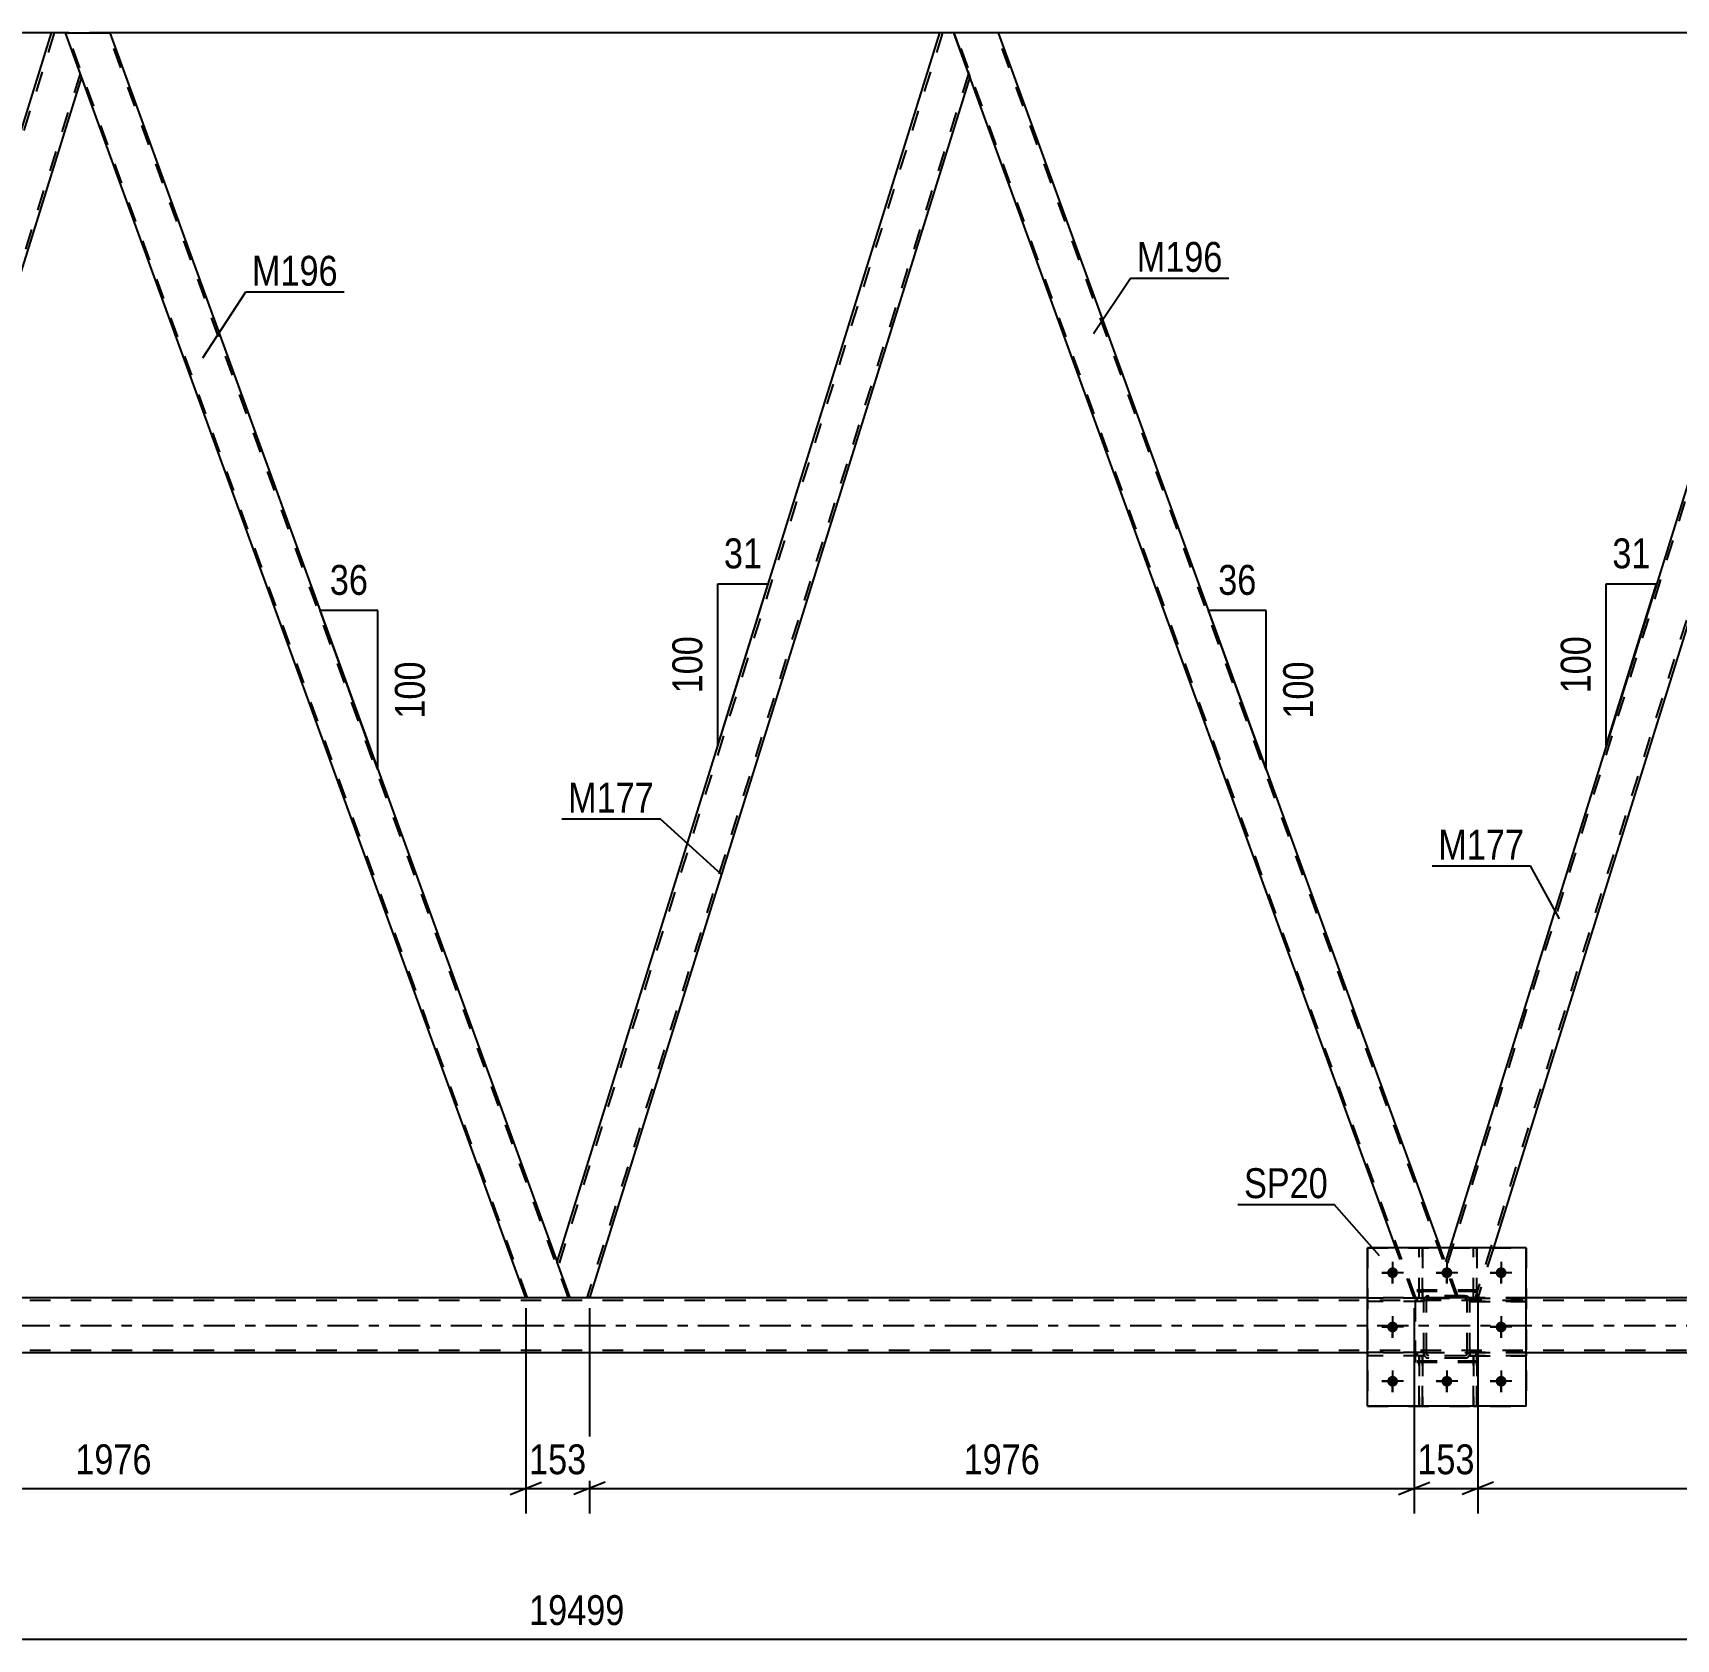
# Model space of a CAD drawing. Header units: millimetres. Extents: x 0 to 841, y 0 to 594.
# Drawn here: x 356.7 to 514.1, y 298.4 to 452.4 of the extents above; entities that cross this region are included whole.
import ezdxf

# ---------------------------------------------------------------- set-up
doc = ezdxf.new("R2010")
doc.units = ezdxf.units.MM
doc.linetypes.add('DXK_LINE_DOT2', pattern=[3.9198, 1.9599, -1.9599])
doc.linetypes.add('DXK_LINE_DOT3', pattern=[5.9187, 2.979, -0.9799, 0.9799, -0.9799])
doc.styles.add('Arial Narrow', font='ARIALN.TTF', dxfattribs={"height": 0.2})

# ---------------------------------------------------------------- blocks, each defined once
blk = doc.blocks.new('Part-814761001-3042 - 3038')
at = {"color": 7, "linetype": 'DXK_LINE_DOT2'}
for p, q in [((489.97, 325.91), (484.57, 325.91)), ((484.57, 325.91), (484.57, 325.59)), ((489.97, 325.59), (484.57, 325.59)), ((489.37, 325.59), (489.37, 325.91)), ((489.97, 325.59), (489.97, 325.91))]:
    blk.add_line(p, q, dxfattribs=at)
blk = doc.blocks.new('Part-814761001-3149 - 3038')
at = {"color": 7, "linetype": 'DXK_LINE_DOT2'}
for p, q in [((489.53, 320.75), (489.53, 325.59)), ((489.53, 325.59), (489.85, 325.59)), ((489.53, 324.99), (489.85, 324.99)), ((489.85, 325.59), (489.85, 320.75)), ((489.85, 320.75), (489.53, 320.75))]:
    blk.add_line(p, q, dxfattribs=at)
blk = doc.blocks.new('Bolt-814761001-3041 - 3038')
at = {"linetype": 'Continuous'}
for points in [[(487.49, 333.55, -1), (486.45, 333.55, -1)], [(492.69, 333.55, -1), (491.65, 333.55, -1)], [(497.89, 333.55, -1), (496.85, 333.55, -1)], [(487.49, 328.35, -1), (486.45, 328.35, -1)], [(497.89, 328.35, -1), (496.85, 328.35, -1)], [(487.49, 323.15, -1), (486.45, 323.15, -1)], [(492.69, 323.15, -1), (491.65, 323.15, -1)], [(497.89, 323.15, -1), (496.85, 323.15, -1)]]:
    blk.add_hatch(color=1, dxfattribs=at).paths.add_polyline_path(points)
at = {"color": 1, "linetype": 'Continuous'}
for p, q in [((486.97, 334.59), (486.97, 332.51)), ((492.17, 334.59), (492.17, 332.51)), ((497.37, 334.59), (497.37, 332.51)), ((488.01, 333.55), (485.93, 333.55)), ((493.21, 333.55), (491.13, 333.55)), ((498.41, 333.55), (496.33, 333.55)), ((486.97, 329.39), (486.97, 327.31)), ((497.37, 329.39), (497.37, 327.31)), ((488.01, 328.35), (485.93, 328.35)), ((498.41, 328.35), (496.33, 328.35)), ((488.01, 323.15), (485.93, 323.15)), ((486.97, 324.19), (486.97, 322.11)), ((493.21, 323.15), (491.13, 323.15)), ((492.17, 324.19), (492.17, 322.11)), ((498.41, 323.15), (496.33, 323.15)), ((497.37, 324.19), (497.37, 322.11))]:
    blk.add_line(p, q, dxfattribs=at)
blk = doc.blocks.new('Part-814761001-3043 - 3038')
at = {"color": 7, "linetype": 'DXK_LINE_DOT2'}
for p, q in [((499.77, 331.11), (494.37, 331.11)), ((494.37, 331.11), (494.37, 330.79)), ((494.37, 330.79), (499.77, 330.79)), ((494.97, 330.79), (494.97, 331.11)), ((499.77, 330.79), (499.77, 331.11))]:
    blk.add_line(p, q, dxfattribs=at)
blk = doc.blocks.new('Part-814761001-3151 - 3038')
at = {"color": 7, "linetype": 'DXK_LINE_DOT2'}
for p, q in [((489.97, 330.87), (490.01, 331.06)), ((490.01, 331.06), (489.97, 330.87)), ((489.97, 325.83), (489.97, 330.87)), ((490.21, 330.87), (490.23, 330.97)), ((490.21, 325.83), (490.21, 330.87)), ((490.23, 330.97), (490.28, 331.04)), ((490.27, 331.32), (490.45, 331.35)), ((490.45, 331.35), (490.27, 331.32)), ((490.28, 331.04), (490.36, 331.1)), ((490.36, 331.1), (490.45, 331.11)), ((493.89, 331.35), (490.45, 331.35)), ((490.45, 331.11), (493.89, 331.11)), ((493.89, 331.35), (494.08, 331.32)), ((494.08, 331.32), (493.89, 331.35)), ((493.89, 331.11), (493.98, 331.1)), ((493.98, 331.1), (494.06, 331.04)), ((494.06, 331.04), (494.11, 330.97)), ((494.11, 330.97), (494.13, 330.87)), ((494.13, 325.83), (494.13, 330.87)), ((494.34, 331.06), (494.37, 330.87)), ((494.37, 330.87), (494.34, 331.06)), ((494.37, 325.83), (494.37, 330.87)), ((490.01, 325.65), (489.97, 325.83)), ((489.97, 325.83), (490.01, 325.65)), ((490.23, 325.74), (490.21, 325.83)), ((490.28, 325.66), (490.23, 325.74)), ((490.45, 325.35), (490.27, 325.39)), ((490.27, 325.39), (490.45, 325.35)), ((490.36, 325.61), (490.28, 325.66)), ((490.45, 325.59), (490.36, 325.61)), ((493.89, 325.59), (490.45, 325.59)), ((493.89, 325.35), (490.45, 325.35)), ((493.98, 325.61), (493.89, 325.59)), ((494.08, 325.39), (493.89, 325.35)), ((493.89, 325.35), (494.08, 325.39)), ((494.06, 325.66), (493.98, 325.61)), ((494.11, 325.74), (494.06, 325.66)), ((494.13, 325.83), (494.11, 325.74)), ((494.37, 325.83), (494.34, 325.65)), ((494.34, 325.65), (494.37, 325.83))]:
    blk.add_line(p, q, dxfattribs=at)
at = {"color": 7, "linetype": 'DXK_LINE_DOT3'}
blk.add_line((492.17, 328.35), (492.17, 328.35), dxfattribs=at)
at = {"color": 7, "linetype": 'DXK_LINE_DOT2'}
for centre, start, end in [((490.45, 330.87), 112.5, 157.5), ((490.45, 330.87), 112.5, 157.5), ((493.89, 330.87), 22.5, 67.5), ((493.89, 330.87), 22.5, 67.5), ((490.45, 325.83), 202.5, 247.5), ((490.45, 325.83), 202.5, 247.5), ((493.89, 325.83), 292.5, 337.5), ((493.89, 325.83), 292.5, 337.5)]:
    blk.add_arc(centre, 0.48, start, end, dxfattribs=at)
blk = doc.blocks.new('Bolt-814761001-3114 - 3038')
at = {"color": 1, "linetype": 'Continuous'}
for p, q in [((486.97, 334.59), (486.97, 333.9)), ((492.17, 334.59), (492.17, 333.9)), ((497.37, 334.59), (497.37, 333.9)), ((485.93, 333.55), (486.62, 333.55)), ((486.97, 332.51), (486.97, 333.21)), ((488.01, 333.55), (487.32, 333.55)), ((491.13, 333.55), (491.82, 333.55)), ((492.17, 332.51), (492.17, 333.21)), ((493.21, 333.55), (492.52, 333.55)), ((496.33, 333.55), (497.02, 333.55)), ((497.37, 332.51), (497.37, 333.21)), ((498.41, 333.55), (497.72, 333.55)), ((486.97, 329.39), (486.97, 328.7)), ((497.37, 329.39), (497.37, 328.7)), ((485.93, 328.35), (486.62, 328.35)), ((486.97, 327.31), (486.97, 328.01)), ((488.01, 328.35), (487.32, 328.35)), ((496.33, 328.35), (497.02, 328.35)), ((497.37, 327.31), (497.37, 328.01)), ((498.41, 328.35), (497.72, 328.35)), ((485.93, 323.15), (486.62, 323.15)), ((486.97, 324.19), (486.97, 323.5)), ((488.01, 323.15), (487.32, 323.15)), ((491.13, 323.15), (491.82, 323.15)), ((492.17, 324.19), (492.17, 323.5)), ((493.21, 323.15), (492.52, 323.15)), ((496.33, 323.15), (497.02, 323.15)), ((497.37, 324.19), (497.37, 323.5)), ((498.41, 323.15), (497.72, 323.15)), ((486.97, 322.11), (486.97, 322.81)), ((492.17, 322.11), (492.17, 322.81)), ((497.37, 322.11), (497.37, 322.81))]:
    blk.add_line(p, q, dxfattribs=at)
blk = doc.blocks.new('Part-814761001-3152 - 3038')
at = {"color": 7, "linetype": 'DXK_LINE_DOT2'}
for p, q in [((489.97, 330.87), (490.01, 331.06)), ((490.01, 331.06), (489.97, 330.87)), ((489.97, 325.83), (489.97, 330.87)), ((490.21, 330.87), (490.23, 330.97)), ((490.21, 325.83), (490.21, 330.87)), ((490.23, 330.97), (490.28, 331.04)), ((490.27, 331.32), (490.45, 331.35)), ((490.45, 331.35), (490.27, 331.32)), ((490.28, 331.04), (490.36, 331.1)), ((490.36, 331.1), (490.45, 331.11)), ((493.89, 331.35), (490.45, 331.35)), ((490.45, 331.11), (493.89, 331.11)), ((493.89, 331.35), (494.08, 331.32)), ((494.08, 331.32), (493.89, 331.35)), ((493.89, 331.11), (493.98, 331.1)), ((493.98, 331.1), (494.06, 331.04)), ((494.06, 331.04), (494.11, 330.97)), ((494.11, 330.97), (494.13, 330.87)), ((494.13, 325.83), (494.13, 330.87)), ((494.34, 331.06), (494.37, 330.87)), ((494.37, 330.87), (494.34, 331.06)), ((494.37, 325.83), (494.37, 330.87)), ((490.01, 325.65), (489.97, 325.83)), ((489.97, 325.83), (490.01, 325.65)), ((490.23, 325.74), (490.21, 325.83)), ((490.28, 325.66), (490.23, 325.74)), ((490.45, 325.35), (490.27, 325.39)), ((490.27, 325.39), (490.45, 325.35)), ((490.36, 325.61), (490.28, 325.66)), ((490.45, 325.59), (490.36, 325.61)), ((493.89, 325.59), (490.45, 325.59)), ((493.89, 325.35), (490.45, 325.35)), ((493.98, 325.61), (493.89, 325.59)), ((494.08, 325.39), (493.89, 325.35)), ((493.89, 325.35), (494.08, 325.39)), ((494.06, 325.66), (493.98, 325.61)), ((494.11, 325.74), (494.06, 325.66)), ((494.13, 325.83), (494.11, 325.74)), ((494.37, 325.83), (494.34, 325.65)), ((494.34, 325.65), (494.37, 325.83))]:
    blk.add_line(p, q, dxfattribs=at)
at = {"color": 7, "linetype": 'DXK_LINE_DOT3'}
blk.add_line((492.17, 328.35), (492.17, 328.35), dxfattribs=at)
at = {"color": 7, "linetype": 'DXK_LINE_DOT2'}
for centre, start, end in [((490.45, 330.87), 112.5, 157.5), ((490.45, 330.87), 112.5, 157.5), ((493.89, 330.87), 22.5, 67.5), ((493.89, 330.87), 22.5, 67.5), ((490.45, 325.83), 202.5, 247.5), ((490.45, 325.83), 202.5, 247.5), ((493.89, 325.83), 292.5, 337.5), ((493.89, 325.83), 292.5, 337.5)]:
    blk.add_arc(centre, 0.48, start, end, dxfattribs=at)
blk = doc.blocks.new('Part-814761001-3084 - 3038')
at = {"color": 2, "linetype": 'Continuous'}
for p, q in [((406.89, 334.61), (443.59, 452.36)), ((444.91, 452.36), (443.59, 452.36)), ((446.44, 448.16), (444.91, 452.36)), ((446.46, 448.11), (410, 331.14)), ((408.15, 331.14), (406.91, 334.56))]:
    blk.add_line(p, q, dxfattribs=at)
at = {"color": 7, "linetype": 'DXK_LINE_DOT2'}
for p, q in [((443.84, 452.36), (407.03, 334.24)), ((446.32, 448.48), (409.75, 331.14)), ((446.46, 448.11), (446.44, 448.16)), ((446.46, 448.11), (446.44, 448.16)), ((406.91, 334.56), (406.89, 334.61)), ((410, 331.14), (408.15, 331.14))]:
    blk.add_line(p, q, dxfattribs=at)
blk = doc.blocks.new('Part-814761001-3089 - 3038')
at = {"color": 7, "linetype": 'DXK_LINE_DOT2'}
for p, q in [((769.92, 330.9), (83.03, 330.9)), ((499.77, 331.14), (484.57, 331.14)), ((769.92, 326.1), (83.03, 326.1)), ((499.77, 325.86), (484.57, 325.86))]:
    blk.add_line(p, q, dxfattribs=at)
at = {"color": 2, "linetype": 'Continuous'}
for p, q in [((484.57, 331.14), (244.37, 331.14)), ((654.84, 331.14), (499.77, 331.14)), ((484.57, 325.86), (244.37, 325.86)), ((654.84, 325.86), (499.77, 325.86))]:
    blk.add_line(p, q, dxfattribs=at)
at = {"color": 7, "linetype": 'DXK_LINE_DOT3'}
blk.add_line((83.03, 328.5), (769.92, 328.5), dxfattribs=at)
blk = doc.blocks.new('Part-814761001-3092 - 3038')
at = {"color": 7, "linetype": 'DXK_LINE_DOT2'}
for p, q in [((489.85, 325.59), (489.53, 325.59)), ((489.53, 325.59), (489.53, 320.75)), ((489.53, 324.99), (489.85, 324.99)), ((489.85, 320.75), (489.85, 325.59)), ((489.53, 320.75), (489.85, 320.75))]:
    blk.add_line(p, q, dxfattribs=at)
blk = doc.blocks.new('Part-814761001-3095 - 3038')
at = {"color": 2, "linetype": 'Continuous'}
for p, q in [((494.73, 335.95), (494.73, 335.95)), ((495.05, 335.95), (494.73, 335.95)), ((495.05, 335.95), (495.05, 335.95))]:
    blk.add_line(p, q, dxfattribs=at)
at = {"color": 7, "linetype": 'DXK_LINE_DOT2'}
for p, q in [((494.73, 331.11), (494.73, 335.95)), ((495.05, 331.11), (495.05, 335.95)), ((494.73, 331.71), (495.05, 331.71)), ((495.05, 331.11), (494.73, 331.11))]:
    blk.add_line(p, q, dxfattribs=at)
blk = doc.blocks.new('Part-814761001-3102 - 3038')
at = {"color": 7, "linetype": 'DXK_LINE_DOT2'}
for p, q in [((494.73, 320.75), (494.73, 325.59)), ((494.73, 325.59), (495.05, 325.59)), ((494.73, 324.99), (495.05, 324.99)), ((495.05, 325.59), (495.05, 320.75)), ((495.05, 320.75), (494.73, 320.75))]:
    blk.add_line(p, q, dxfattribs=at)
blk = doc.blocks.new('Part-814761001-3125 - 3038')
at = {"color": 7, "linetype": 'DXK_LINE_DOT2'}
for p, q in [((495.17, 331.75), (489.17, 331.75)), ((489.17, 324.95), (489.17, 331.75)), ((495.17, 324.95), (495.17, 331.75)), ((495.17, 324.95), (489.17, 324.95))]:
    blk.add_line(p, q, dxfattribs=at)
blk = doc.blocks.new('Part-814761001-3127 - 3038')
at = {"color": 7, "linetype": 'DXK_LINE_DOT2'}
for p, q in [((499.77, 325.91), (494.37, 325.91)), ((494.37, 325.91), (494.37, 325.59)), ((494.37, 325.59), (499.77, 325.59)), ((494.97, 325.59), (494.97, 325.91)), ((499.77, 325.59), (499.77, 325.91))]:
    blk.add_line(p, q, dxfattribs=at)
blk = doc.blocks.new('Part-814761001-3192 - 3038')
at = {"color": 7, "linetype": 'DXK_LINE_DOT2'}
for p, q in [((489.97, 331.11), (484.57, 331.11)), ((484.57, 331.11), (484.57, 330.79)), ((489.97, 330.79), (484.57, 330.79)), ((489.37, 330.79), (489.37, 331.11)), ((489.97, 330.79), (489.97, 331.11))]:
    blk.add_line(p, q, dxfattribs=at)
blk = doc.blocks.new('Part-814761001-3195 - 3038')
at = {"color": 7, "linetype": 'DXK_LINE_DOT2'}
for p, q in [((489.53, 331.11), (489.53, 335.95)), ((489.53, 335.95), (489.85, 335.95)), ((489.85, 335.95), (489.85, 331.11)), ((489.53, 331.71), (489.85, 331.71)), ((489.85, 331.11), (489.53, 331.11))]:
    blk.add_line(p, q, dxfattribs=at)
blk = doc.blocks.new('Part-814761001-3207 - 3038')
at = {"color": 2, "linetype": 'Continuous'}
for p, q in [((358.46, 452.36), (278.9, 452.36)), ((443.59, 452.36), (364.03, 452.36)), ((528.73, 452.36), (449.17, 452.36))]:
    blk.add_line(p, q, dxfattribs=at)
at = {"color": 7, "linetype": 'DXK_LINE_DOT2'}
for p, q in [((364.03, 452.36), (358.46, 452.36)), ((449.17, 452.36), (443.59, 452.36))]:
    blk.add_line(p, q, dxfattribs=at)
blk = doc.blocks.new('Part-814761001-3227 - 3038')
at = {"color": 2, "linetype": 'Continuous'}
for p, q in [((449.17, 452.36), (444.91, 452.36)), ((449.17, 452.36), (491.54, 335.95)), ((487.28, 335.95), (446.44, 448.16))]:
    blk.add_line(p, q, dxfattribs=at)
at = {"color": 7, "linetype": 'DXK_LINE_DOT2'}
for p, q in [((444.91, 452.36), (446.44, 448.16)), ((489.2, 331.14), (445.08, 452.36)), ((493.12, 331.14), (449, 452.36)), ((489.03, 331.14), (487.28, 335.95)), ((493.29, 331.14), (491.54, 335.95)), ((493.29, 331.14), (489.03, 331.14))]:
    blk.add_line(p, q, dxfattribs=at)
blk = doc.blocks.new('Part-814761001-3350 - 3038')
at = {"color": 7, "linetype": 'DXK_LINE_DOT2'}
for p, q in [((489.97, 325.91), (484.57, 325.91)), ((484.57, 325.59), (484.57, 325.91)), ((489.97, 325.59), (484.57, 325.59)), ((489.37, 325.59), (489.37, 325.91)), ((489.97, 325.91), (489.97, 325.59))]:
    blk.add_line(p, q, dxfattribs=at)
blk = doc.blocks.new('Part-814761001-3242 - 3038')
at = {"color": 7, "linetype": 'DXK_LINE_DOT2'}
for p, q in [((484.57, 335.95), (499.77, 335.95)), ((484.57, 335.95), (484.57, 320.75)), ((499.77, 335.95), (499.77, 320.75)), ((484.57, 320.75), (499.77, 320.75))]:
    blk.add_line(p, q, dxfattribs=at)
blk = doc.blocks.new('Part-814761001-3378 - 3038')
at = {"color": 7, "linetype": 'DXK_LINE_DOT2'}
for p, q in [((494.73, 331.11), (494.73, 335.95)), ((494.73, 335.95), (495.05, 335.95)), ((495.05, 335.95), (495.05, 331.11)), ((494.73, 331.71), (495.05, 331.71)), ((495.05, 331.11), (494.73, 331.11))]:
    blk.add_line(p, q, dxfattribs=at)
blk = doc.blocks.new('Part-814761001-3257 - 3038')
at = {"color": 2, "linetype": 'Continuous'}
for p, q in [((321.76, 334.61), (358.46, 452.36)), ((359.78, 452.36), (358.46, 452.36)), ((361.31, 448.16), (359.78, 452.36)), ((361.32, 448.11), (324.87, 331.14)), ((323.02, 331.14), (321.78, 334.56))]:
    blk.add_line(p, q, dxfattribs=at)
at = {"color": 7, "linetype": 'DXK_LINE_DOT2'}
for p, q in [((358.71, 452.36), (321.89, 334.24)), ((361.19, 448.48), (324.61, 331.14)), ((361.32, 448.11), (361.31, 448.16)), ((361.32, 448.11), (361.31, 448.16)), ((321.78, 334.56), (321.76, 334.61)), ((324.87, 331.14), (323.02, 331.14))]:
    blk.add_line(p, q, dxfattribs=at)
blk = doc.blocks.new('Part-814761001-3278 - 3038')
at = {"color": 2, "linetype": 'Continuous'}
for p, q in [((489.53, 335.95), (489.53, 335.95)), ((489.85, 335.95), (489.53, 335.95)), ((489.85, 335.95), (489.85, 335.95))]:
    blk.add_line(p, q, dxfattribs=at)
at = {"color": 7, "linetype": 'DXK_LINE_DOT2'}
for p, q in [((489.53, 331.11), (489.53, 335.95)), ((489.85, 331.11), (489.85, 335.95)), ((489.53, 331.71), (489.85, 331.71)), ((489.85, 331.11), (489.53, 331.11))]:
    blk.add_line(p, q, dxfattribs=at)
blk = doc.blocks.new('Part-814761001-3284 - 3038')
at = {"color": 7, "linetype": 'DXK_LINE_DOT2'}
for p, q in [((495.17, 331.89), (489.17, 331.89)), ((489.17, 325.09), (489.17, 331.89)), ((495.17, 325.09), (495.17, 331.89)), ((495.17, 325.09), (489.17, 325.09))]:
    blk.add_line(p, q, dxfattribs=at)
blk = doc.blocks.new('Part-814761001-3304 - 3038')
at = {"color": 7, "linetype": 'DXK_LINE_DOT2'}
for p, q in [((494.37, 325.59), (494.37, 325.91)), ((494.37, 325.91), (499.77, 325.91)), ((499.77, 325.59), (494.37, 325.59)), ((494.97, 325.59), (494.97, 325.91)), ((499.77, 325.91), (499.77, 325.59))]:
    blk.add_line(p, q, dxfattribs=at)
blk = doc.blocks.new('Part-814761001-3309 - 3038')
at = {"color": 2, "linetype": 'Continuous'}
for p, q in [((499.77, 335.95), (484.57, 335.95)), ((484.57, 320.75), (484.57, 335.95)), ((499.77, 320.75), (499.77, 335.95)), ((499.77, 320.75), (484.57, 320.75))]:
    blk.add_line(p, q, dxfattribs=at)
blk = doc.blocks.new('Part-814761001-3349 - 3038')
at = {"color": 7, "linetype": 'DXK_LINE_DOT2'}
for p, q in [((495.05, 325.59), (494.73, 325.59)), ((494.73, 325.59), (494.73, 320.75)), ((494.73, 324.99), (495.05, 324.99)), ((495.05, 320.75), (495.05, 325.59)), ((494.73, 320.75), (495.05, 320.75))]:
    blk.add_line(p, q, dxfattribs=at)
blk = doc.blocks.new('Part-814761001-3351 - 3038')
at = {"color": 7, "linetype": 'DXK_LINE_DOT2'}
for p, q in [((494.37, 330.79), (494.37, 331.11)), ((494.37, 331.11), (499.77, 331.11)), ((499.77, 330.79), (494.37, 330.79)), ((494.97, 330.79), (494.97, 331.11)), ((499.77, 331.11), (499.77, 330.79))]:
    blk.add_line(p, q, dxfattribs=at)
blk = doc.blocks.new('Part-814761001-3367 - 3038')
at = {"color": 7, "linetype": 'DXK_LINE_DOT2'}
for p, q in [((489.97, 331.11), (484.57, 331.11)), ((484.57, 330.79), (484.57, 331.11)), ((489.97, 330.79), (484.57, 330.79)), ((489.37, 330.79), (489.37, 331.11)), ((489.97, 331.11), (489.97, 330.79))]:
    blk.add_line(p, q, dxfattribs=at)
blk = doc.blocks.new('Part-814761001-3489 - 3038')
at = {"color": 2, "linetype": 'Continuous'}
for p, q in [((359.78, 452.36), (364.03, 452.36)), ((364.03, 452.36), (406.91, 334.56)), ((403.9, 331.14), (361.31, 448.16))]:
    blk.add_line(p, q, dxfattribs=at)
at = {"color": 7, "linetype": 'DXK_LINE_DOT2'}
for p, q in [((361.31, 448.16), (359.78, 452.36)), ((404.07, 331.14), (359.95, 452.36)), ((407.98, 331.14), (363.86, 452.36)), ((408.15, 331.14), (406.91, 334.56)), ((408.15, 331.14), (403.9, 331.14))]:
    blk.add_line(p, q, dxfattribs=at)
blk = doc.blocks.new('Part-814761001-3494 - 3038')
at = {"color": 7, "linetype": 'DXK_LINE_DOT2'}
for p, q in [((528.98, 452.36), (492.16, 334.24)), ((531.46, 448.48), (494.88, 331.14)), ((531.59, 448.11), (531.57, 448.16)), ((531.59, 448.11), (531.57, 448.16)), ((492.44, 335.95), (492.03, 334.61)), ((496.63, 335.95), (495.13, 331.14)), ((493.29, 331.14), (492.03, 334.61)), ((495.13, 331.14), (493.29, 331.14))]:
    blk.add_line(p, q, dxfattribs=at)
at = {"color": 2, "linetype": 'Continuous'}
for p, q in [((528.73, 452.36), (492.44, 335.95)), ((530.05, 452.36), (528.73, 452.36)), ((531.57, 448.16), (530.05, 452.36)), ((531.59, 448.11), (496.63, 335.95))]:
    blk.add_line(p, q, dxfattribs=at)
blk = doc.blocks.new('StraightDimension-814761001-9525 - 3038')
at = {"color": 7, "linetype": 'Continuous'}
for p, q in [((489.03, 330.14), (489.03, 310.49)), ((495.13, 330.14), (495.13, 310.49)), ((487.53, 312.29), (490.53, 313.49)), ((496.63, 313.49), (493.63, 312.29)), ((489.03, 312.89), (495.13, 312.89))]:
    blk.add_line(p, q, dxfattribs=at)
at = {"color": 0}
blk.add_wipeout([(495.42, 313.64), (495.42, 317.84), (488.74, 317.84), (488.74, 313.64)], dxfattribs=at)
at = {"color": 3, "style": 'Arial Narrow'}
blk.add_text('153', height=2.863, dxfattribs=at).set_placement((489.34, 314.24))
blk = doc.blocks.new('StraightDimension-814761001-9524 - 3038')
at = {"color": 7, "linetype": 'Continuous'}
for p, q in [((495.13, 330.14), (495.13, 310.49)), ((574.17, 330.14), (574.17, 310.49)), ((496.63, 313.49), (493.63, 312.29)), ((572.67, 312.29), (575.67, 313.49)), ((495.13, 312.89), (574.17, 312.89))]:
    blk.add_line(p, q, dxfattribs=at)
at = {"color": 0}
blk.add_wipeout([(538.91, 313.64), (538.91, 317.84), (530.39, 317.84), (530.39, 313.64)], dxfattribs=at)
at = {"color": 3, "style": 'Arial Narrow'}
blk.add_text('1976', height=2.863, dxfattribs=at).set_placement((530.99, 314.24))
blk = doc.blocks.new('AngleDimension-814761001-3601 - 3038')
at = {"color": 7, "linetype": 'Continuous'}
for p, q in [((474.85, 397.01), (469.31, 397.01)), ((474.85, 381.78), (469.31, 397.01)), ((474.85, 381.78), (474.85, 397.01)), ((474.86, 381.78), (474.85, 381.78))]:
    blk.add_line(p, q, dxfattribs=at)
at = {"color": 0}
for points in [[(474.51, 397.91), (474.51, 402.11), (469.66, 402.11), (469.66, 397.91)], [(479.95, 392.74), (475.75, 392.74), (475.75, 386.05), (479.95, 386.05)]]:
    blk.add_wipeout(points, dxfattribs=at)
at = {"color": 3, "style": 'Arial Narrow'}
blk.add_text('36', height=2.863, dxfattribs=at).set_placement((470.26, 398.51))
blk.add_text('100', height=2.863, rotation=90.0002, dxfattribs=at).set_placement((479.35, 386.65))
blk = doc.blocks.new('AngleDimension-814761001-3612 - 3038')
at = {"color": 7, "linetype": 'Continuous'}
for p, q in [((389.72, 397.01), (384.18, 397.01)), ((389.72, 381.78), (384.18, 397.01)), ((389.72, 381.78), (389.72, 397.01)), ((389.72, 381.78), (389.72, 381.78))]:
    blk.add_line(p, q, dxfattribs=at)
at = {"color": 0}
for points in [[(389.38, 397.91), (389.38, 402.11), (384.52, 402.11), (384.52, 397.91)], [(394.82, 392.74), (390.62, 392.74), (390.62, 386.05), (394.82, 386.05)]]:
    blk.add_wipeout(points, dxfattribs=at)
at = {"color": 3, "style": 'Arial Narrow'}
blk.add_text('36', height=2.863, dxfattribs=at).set_placement((385.12, 398.51))
blk.add_text('100', height=2.863, rotation=90.0002, dxfattribs=at).set_placement((394.22, 386.65))
blk = doc.blocks.new('AngleDimension-814761001-3692 - 3038')
at = {"color": 7, "linetype": 'Continuous'}
for p, q in [((422.31, 399.55), (427.13, 399.55)), ((422.31, 384.08), (427.13, 399.55)), ((422.31, 384.08), (422.31, 399.55)), ((423.63, 388.32), (427.13, 399.55))]:
    blk.add_line(p, q, dxfattribs=at)
at = {"color": 0}
for points in [[(427.15, 400.45), (427.15, 404.65), (422.29, 404.65), (422.29, 400.45)], [(421.41, 395.15), (417.21, 395.15), (417.21, 388.47), (421.41, 388.47)]]:
    blk.add_wipeout(points, dxfattribs=at)
at = {"color": 3, "style": 'Arial Narrow'}
blk.add_text('31', height=2.863, dxfattribs=at).set_placement((422.89, 401.05))
blk.add_text('100', height=2.863, rotation=90.0002, dxfattribs=at).set_placement((420.81, 389.07))
blk = doc.blocks.new('AngleDimension-814761001-3829 - 3038')
at = {"color": 7, "linetype": 'Continuous'}
for p, q in [((507.45, 399.55), (512.27, 399.55)), ((507.45, 384.08), (512.27, 399.55)), ((507.45, 384.08), (507.45, 399.55)), ((508.77, 388.32), (512.27, 399.55))]:
    blk.add_line(p, q, dxfattribs=at)
at = {"color": 0}
for points in [[(512.28, 400.45), (512.28, 404.65), (507.43, 404.65), (507.43, 400.45)], [(506.55, 395.15), (502.35, 395.15), (502.35, 388.47), (506.55, 388.47)]]:
    blk.add_wipeout(points, dxfattribs=at)
at = {"color": 3, "style": 'Arial Narrow'}
blk.add_text('31', height=2.863, dxfattribs=at).set_placement((508.03, 401.05))
blk.add_text('100', height=2.863, rotation=90.0002, dxfattribs=at).set_placement((505.95, 389.07))
blk = doc.blocks.new('StraightDimension-814761001-4591 - 3038')
at = {"color": 7, "linetype": 'Continuous'}
blk.add_line((36.81, 298.44), (780.78, 298.44), dxfattribs=at)
at = {"color": 0}
blk.add_wipeout([(413.96, 299.19), (413.96, 303.39), (403.62, 303.39), (403.62, 299.19)], dxfattribs=at)
at = {"color": 3, "style": 'Arial Narrow'}
blk.add_text('19499', height=2.863, dxfattribs=at).set_placement((404.22, 299.79))
blk = doc.blocks.new('StraightDimension-814761001-9526 - 3038')
at = {"color": 7, "linetype": 'Continuous'}
for p, q in [((410, 330.14), (410, 310.49)), ((489.03, 330.14), (489.03, 310.49)), ((411.5, 313.49), (408.5, 312.29)), ((487.53, 312.29), (490.53, 313.49)), ((410, 312.89), (489.03, 312.89))]:
    blk.add_line(p, q, dxfattribs=at)
at = {"color": 0}
blk.add_wipeout([(453.77, 313.64), (453.77, 317.84), (445.26, 317.84), (445.26, 313.64)], dxfattribs=at)
at = {"color": 3, "style": 'Arial Narrow'}
blk.add_text('1976', height=2.863, dxfattribs=at).set_placement((445.86, 314.24))
blk = doc.blocks.new('StraightDimension-814761001-9527 - 3038')
at = {"color": 7, "linetype": 'Continuous'}
for p, q in [((403.9, 330.14), (403.9, 310.49)), ((410, 330.14), (410, 310.49)), ((402.4, 312.29), (405.4, 313.49)), ((411.5, 313.49), (408.5, 312.29)), ((403.9, 312.89), (410, 312.89))]:
    blk.add_line(p, q, dxfattribs=at)
at = {"color": 0}
blk.add_wipeout([(410.29, 313.64), (410.29, 317.84), (403.61, 317.84), (403.61, 313.64)], dxfattribs=at)
at = {"color": 3, "style": 'Arial Narrow'}
blk.add_text('153', height=2.863, dxfattribs=at).set_placement((404.21, 314.24))
blk = doc.blocks.new('StraightDimension-814761001-9528 - 3038')
at = {"color": 7, "linetype": 'Continuous'}
for p, q in [((324.87, 330.14), (324.87, 310.49)), ((403.9, 330.14), (403.9, 310.49)), ((326.37, 313.49), (323.37, 312.29)), ((402.4, 312.29), (405.4, 313.49)), ((324.87, 312.89), (403.9, 312.89))]:
    blk.add_line(p, q, dxfattribs=at)
at = {"color": 0}
blk.add_wipeout([(368.64, 313.64), (368.64, 317.84), (360.13, 317.84), (360.13, 313.64)], dxfattribs=at)
at = {"color": 3, "style": 'Arial Narrow'}
blk.add_text('1976', height=2.863, dxfattribs=at).set_placement((360.73, 314.24))
blk = doc.blocks.new('Mark-814761001-3080 - 3038')
at = {"color": 0}
blk.add_wipeout([(416.17, 377.64), (416.17, 380.64), (407.95, 380.64), (407.95, 377.64)], dxfattribs=at)
blk.add_wipeout([(416.17, 377.64), (416.17, 380.64), (407.95, 380.64), (407.95, 377.64)], dxfattribs=at)
at = {"color": 30, "linetype": 'Continuous'}
for p in [(407.35, 377.04), (422.64, 371.7)]:
    blk.add_line(p, (416.77, 377.04), dxfattribs=at)
at = {"color": 3, "style": 'Arial Narrow'}
blk.add_text('M177', height=2.863, dxfattribs=at).set_placement((407.95, 377.64))
blk = doc.blocks.new('Mark-814761001-3223 - 3038')
at = {"color": 0}
blk.add_wipeout([(470.67, 429.46), (470.67, 432.46), (462.45, 432.46), (462.45, 429.46)], dxfattribs=at)
blk.add_wipeout([(470.67, 429.46), (470.67, 432.46), (462.45, 432.46), (462.45, 429.46)], dxfattribs=at)
at = {"color": 30, "linetype": 'Continuous'}
for p, q in [((458.31, 423.54), (461.85, 428.86)), ((461.85, 428.86), (471.27, 428.86))]:
    blk.add_line(p, q, dxfattribs=at)
at = {"color": 3, "style": 'Arial Narrow'}
blk.add_text('M196', height=2.863, dxfattribs=at).set_placement((462.45, 429.46))
blk = doc.blocks.new('Mark-814761001-3305 - 3038')
at = {"color": 0}
blk.add_wipeout([(480.77, 340.7), (480.77, 343.7), (472.73, 343.7), (472.73, 340.7)], dxfattribs=at)
blk.add_wipeout([(480.77, 340.7), (480.77, 343.7), (472.73, 343.7), (472.73, 340.7)], dxfattribs=at)
at = {"color": 30, "linetype": 'Continuous'}
for p in [(472.13, 340.1), (485.72, 335.16)]:
    blk.add_line(p, (481.37, 340.1), dxfattribs=at)
at = {"color": 3, "style": 'Arial Narrow'}
blk.add_text('SP20', height=2.863, dxfattribs=at).set_placement((472.73, 340.7))
blk = doc.blocks.new('Mark-814761001-3485 - 3038')
at = {"color": 0}
blk.add_wipeout([(385.88, 428.13), (385.88, 431.13), (377.66, 431.13), (377.66, 428.13)], dxfattribs=at)
blk.add_wipeout([(385.88, 428.13), (385.88, 431.13), (377.66, 431.13), (377.66, 428.13)], dxfattribs=at)
at = {"color": 30, "linetype": 'Continuous'}
for p, q in [((372.95, 421.22), (377.06, 427.53)), ((377.06, 427.53), (386.48, 427.53))]:
    blk.add_line(p, q, dxfattribs=at)
at = {"color": 3, "style": 'Arial Narrow'}
blk.add_text('M196', height=2.863, dxfattribs=at).set_placement((377.66, 428.13))
blk = doc.blocks.new('Mark-814761001-3490 - 3038')
at = {"color": 0}
blk.add_wipeout([(499.57, 373.13), (499.57, 376.13), (491.35, 376.13), (491.35, 373.13)], dxfattribs=at)
blk.add_wipeout([(499.57, 373.13), (499.57, 376.13), (491.35, 376.13), (491.35, 373.13)], dxfattribs=at)
at = {"color": 30, "linetype": 'Continuous'}
for p in [(490.75, 372.53), (502.96, 367.45)]:
    blk.add_line(p, (500.17, 372.53), dxfattribs=at)
at = {"color": 3, "style": 'Arial Narrow'}
blk.add_text('M177', height=2.863, dxfattribs=at).set_placement((491.35, 373.13))

msp = doc.modelspace()

# ---------------------------------------------------------------- block references
for name in ['Part-814761001-3207 - 3038', 'Part-814761001-3257 - 3038', 'Part-814761001-3489 - 3038', 'Part-814761001-3084 - 3038', 'Part-814761001-3227 - 3038', 'Part-814761001-3494 - 3038', 'Part-814761001-3242 - 3038', 'Part-814761001-3309 - 3038', 'Part-814761001-3195 - 3038', 'Part-814761001-3278 - 3038', 'Part-814761001-3095 - 3038', 'Part-814761001-3378 - 3038', 'Bolt-814761001-3041 - 3038', 'Bolt-814761001-3114 - 3038', 'Part-814761001-3089 - 3038', 'Part-814761001-3192 - 3038', 'Part-814761001-3367 - 3038', 'Part-814761001-3284 - 3038', 'Part-814761001-3125 - 3038', 'Part-814761001-3151 - 3038', 'Part-814761001-3152 - 3038', 'Part-814761001-3043 - 3038', 'Part-814761001-3351 - 3038', 'Part-814761001-3042 - 3038', 'Part-814761001-3350 - 3038', 'Part-814761001-3149 - 3038', 'Part-814761001-3092 - 3038', 'Part-814761001-3127 - 3038', 'Part-814761001-3304 - 3038', 'Part-814761001-3102 - 3038', 'Part-814761001-3349 - 3038']:
    msp.add_blockref(name, (0, 0))

# ---------------------------------------------------------------- next in the draw order: block references
for name in ['AngleDimension-814761001-3692 - 3038', 'AngleDimension-814761001-3829 - 3038', 'AngleDimension-814761001-3612 - 3038', 'AngleDimension-814761001-3601 - 3038', 'StraightDimension-814761001-9525 - 3038']:
    msp.add_blockref(name, (0, 0))

# ---------------------------------------------------------------- next in the draw order: block references
msp.add_blockref('StraightDimension-814761001-9524 - 3038', (0, 0))

# ---------------------------------------------------------------- next in the draw order: block references
msp.add_blockref('StraightDimension-814761001-4591 - 3038', (0, 0))

# ---------------------------------------------------------------- next in the draw order: block references
for name in ['Mark-814761001-3223 - 3038', 'Mark-814761001-3485 - 3038', 'Mark-814761001-3080 - 3038', 'Mark-814761001-3490 - 3038', 'Mark-814761001-3305 - 3038', 'StraightDimension-814761001-9526 - 3038']:
    msp.add_blockref(name, (0, 0))

# ---------------------------------------------------------------- next in the draw order: block references
msp.add_blockref('StraightDimension-814761001-9527 - 3038', (0, 0))

# ---------------------------------------------------------------- next in the draw order: block references
msp.add_blockref('StraightDimension-814761001-9528 - 3038', (0, 0))

doc.saveas('drawing.dxf')
